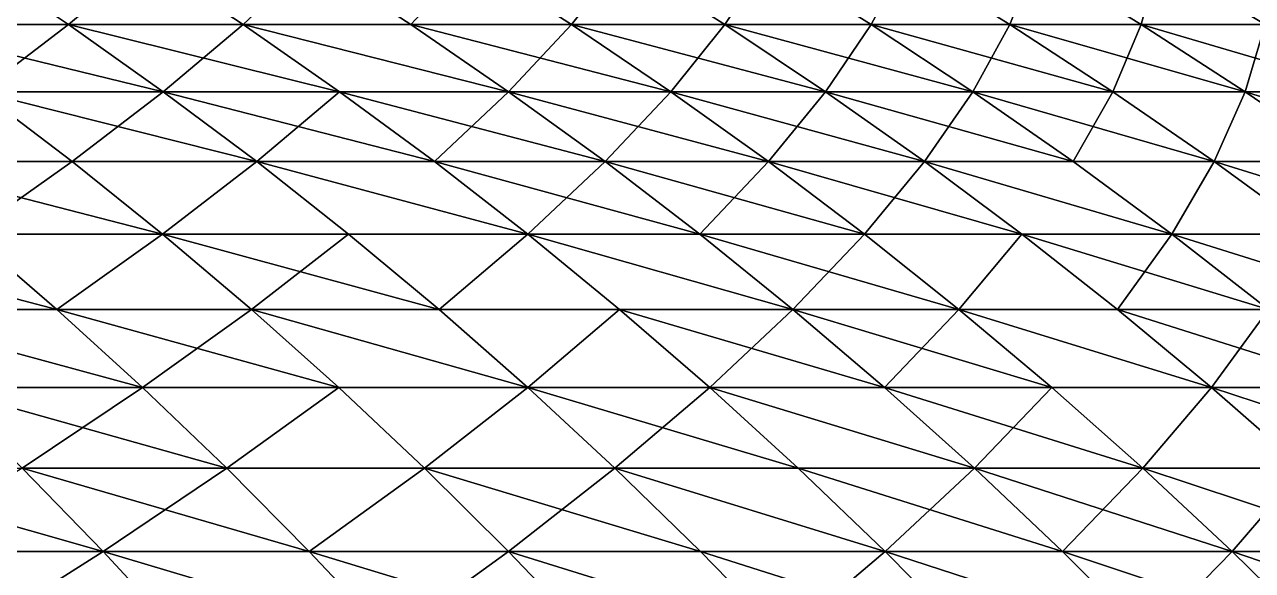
# Model space of a CAD drawing. Header units: millimetres. Extents: x -3250 to 6200, y -3250 to 3250.
# Drawn here: x 5473.4 to 5659.8, y 610 to 692.8 of the extents above; entities that cross this region are included whole.
import ezdxf

# ---------------------------------------------------------------- set-up
doc = ezdxf.new("R2010")
doc.units = ezdxf.units.MM
doc.header["$MEASUREMENT"] = 0
doc.layers.add('MESH_3D', color=2, linetype='CONTINUOUS')

msp = doc.modelspace()

# ---------------------------------------------------------------- linework, layer by layer
at = {"layer": 'MESH_3D'}
for points in [[(5465.44, 702.58, 24975.65), (5452.48, 692.82, 25026.64), (5480.05, 692.82, 24985.09)], [(5491.74, 702.58, 24933.8), (5465.44, 702.58, 24975.65), (5480.05, 692.82, 24985.09)], [(5491.74, 702.58, 24933.8), (5480.05, 692.82, 24985.09), (5506.58, 692.82, 24942.87)], [(5516.98, 702.58, 24891.3), (5491.74, 702.58, 24933.8), (5506.58, 692.82, 24942.87)], [(5516.98, 702.58, 24891.3), (5506.58, 692.82, 24942.87), (5532.05, 692.82, 24900)], [(5541.16, 702.58, 24848.19), (5516.98, 702.58, 24891.3), (5532.05, 692.82, 24900)], [(5541.16, 702.58, 24848.19), (5532.05, 692.82, 24900), (5556.44, 692.82, 24856.51)], [(5564.26, 702.58, 24804.48), (5541.16, 702.58, 24848.19), (5556.44, 692.82, 24856.51)], [(5564.26, 702.58, 24804.48), (5556.44, 692.82, 24856.51), (5579.74, 692.82, 24812.42)], [(5586.26, 702.58, 24760.22), (5564.26, 702.58, 24804.48), (5579.74, 692.82, 24812.42)], [(5586.26, 702.58, 24760.22), (5579.74, 692.82, 24812.42), (5601.94, 692.82, 24767.77)], [(5607.15, 702.58, 24715.42), (5586.26, 702.58, 24760.22), (5601.94, 692.82, 24767.77)], [(5607.15, 702.58, 24715.42), (5601.94, 692.82, 24767.77), (5623.01, 692.82, 24722.57)], [(5626.92, 702.58, 24670.11), (5607.15, 702.58, 24715.42), (5623.01, 692.82, 24722.57)], [(5626.92, 702.58, 24670.11), (5623.01, 692.82, 24722.57), (5642.95, 692.82, 24676.87)], [(5645.55, 702.58, 24624.33), (5626.92, 702.58, 24670.11), (5642.95, 692.82, 24676.87)], [(5645.55, 702.58, 24624.33), (5642.95, 692.82, 24676.87), (5661.75, 692.82, 24630.68)], [(5663.04, 702.58, 24578.09), (5645.55, 702.58, 24624.33), (5661.75, 692.82, 24630.68)], [(5452.48, 692.82, 1673.36), (5480.05, 692.82, 1714.91), (5466.65, 682.63, 1663.7)], [(5494.46, 682.63, 24994.4), (5452.48, 692.82, 25026.64), (5466.65, 682.63, 25036.3)], [(5480.05, 692.82, 24985.09), (5452.48, 692.82, 25026.64), (5494.46, 682.63, 24994.4)], [(5466.65, 682.63, 1663.7), (5480.05, 692.82, 1714.91), (5494.46, 682.63, 1705.6)], [(5480.05, 692.82, 1714.91), (5521.21, 682.63, 1748.19), (5494.46, 682.63, 1705.6)], [(5480.05, 692.82, 1714.91), (5506.58, 692.82, 1757.13), (5521.21, 682.63, 1748.19)], [(5506.58, 692.82, 24942.87), (5480.05, 692.82, 24985.09), (5494.46, 682.63, 24994.4)], [(5506.58, 692.82, 24942.87), (5494.46, 682.63, 24994.4), (5521.21, 682.63, 24951.81)], [(5506.58, 692.82, 1757.13), (5546.9, 682.63, 1791.43), (5521.21, 682.63, 1748.19)], [(5506.58, 692.82, 1757.13), (5532.05, 692.82, 1800), (5546.9, 682.63, 1791.43)], [(5546.9, 682.63, 24908.57), (5506.58, 692.82, 24942.87), (5521.21, 682.63, 24951.81)], [(5532.05, 692.82, 24900), (5506.58, 692.82, 24942.87), (5546.9, 682.63, 24908.57)], [(5532.05, 692.82, 1800), (5556.44, 692.82, 1843.49), (5571.5, 682.63, 1835.29)], [(5532.05, 692.82, 1800), (5571.5, 682.63, 1835.29), (5546.9, 682.63, 1791.43)], [(5556.44, 692.82, 24856.51), (5532.05, 692.82, 24900), (5546.9, 682.63, 24908.57)], [(5556.44, 692.82, 24856.51), (5546.9, 682.63, 24908.57), (5571.5, 682.63, 24864.71)], [(5556.44, 692.82, 1843.49), (5579.74, 692.82, 1887.58), (5571.5, 682.63, 1835.29)], [(5595, 682.63, 24820.24), (5556.44, 692.82, 24856.51), (5571.5, 682.63, 24864.71)], [(5579.74, 692.82, 24812.42), (5556.44, 692.82, 24856.51), (5595, 682.63, 24820.24)], [(5571.5, 682.63, 1835.29), (5579.74, 692.82, 1887.58), (5595, 682.63, 1879.76)], [(5579.74, 692.82, 1887.58), (5601.94, 692.82, 1932.23), (5617.39, 682.63, 1924.79)], [(5579.74, 692.82, 1887.58), (5617.39, 682.63, 1924.79), (5595, 682.63, 1879.76)], [(5601.94, 692.82, 24767.77), (5579.74, 692.82, 24812.42), (5595, 682.63, 24820.24)], [(5601.94, 692.82, 24767.77), (5595, 682.63, 24820.24), (5617.39, 682.63, 24775.21)], [(5601.94, 692.82, 1932.23), (5638.64, 682.63, 1970.37), (5617.39, 682.63, 1924.79)], [(5601.94, 692.82, 1932.23), (5623.01, 692.82, 1977.43), (5638.64, 682.63, 1970.37)], [(5623.01, 692.82, 24722.57), (5601.94, 692.82, 24767.77), (5617.39, 682.63, 24775.21)], [(5623.01, 692.82, 24722.57), (5617.39, 682.63, 24775.21), (5638.64, 682.63, 24729.63)], [(5623.01, 692.82, 1977.43), (5658.75, 682.63, 2016.47), (5638.64, 682.63, 1970.37)], [(5623.01, 692.82, 1977.43), (5642.95, 692.82, 2023.13), (5658.75, 682.63, 2016.47)], [(5642.95, 692.82, 24676.87), (5623.01, 692.82, 24722.57), (5638.64, 682.63, 24729.63)], [(5642.95, 692.82, 24676.87), (5638.64, 682.63, 24729.63), (5658.75, 682.63, 24683.53)], [(5642.95, 692.82, 2023.13), (5661.75, 692.82, 2069.32), (5658.75, 682.63, 2016.47)], [(5677.71, 682.63, 24636.95), (5642.95, 692.82, 24676.87), (5658.75, 682.63, 24683.53)], [(5661.75, 692.82, 24630.68), (5642.95, 692.82, 24676.87), (5677.71, 682.63, 24636.95)], [(5658.75, 682.63, 2016.47), (5661.75, 692.82, 2069.32), (5677.71, 682.63, 2063.05)], [(5451.51, 672.02, 1612.64), (5466.65, 682.63, 1663.7), (5480.6, 672.02, 1654.19)], [(5466.65, 682.63, 25036.3), (5451.51, 672.02, 25087.36), (5480.6, 672.02, 25045.81)], [(5466.65, 682.63, 1663.7), (5508.64, 672.02, 1696.44), (5480.6, 672.02, 1654.19)], [(5466.65, 682.63, 1663.7), (5494.46, 682.63, 1705.6), (5508.64, 672.02, 1696.44)], [(5494.46, 682.63, 24994.4), (5466.65, 682.63, 25036.3), (5480.6, 672.02, 25045.81)], [(5494.46, 682.63, 24994.4), (5480.6, 672.02, 25045.81), (5508.64, 672.02, 25003.56)], [(5494.46, 682.63, 1705.6), (5521.21, 682.63, 1748.19), (5535.63, 672.02, 1739.38)], [(5494.46, 682.63, 1705.6), (5535.63, 672.02, 1739.38), (5508.64, 672.02, 1696.44)], [(5521.21, 682.63, 24951.81), (5494.46, 682.63, 24994.4), (5508.64, 672.02, 25003.56)], [(5521.21, 682.63, 24951.81), (5508.64, 672.02, 25003.56), (5535.63, 672.02, 24960.62)], [(5521.21, 682.63, 1748.19), (5546.9, 682.63, 1791.43), (5561.53, 672.02, 1782.98)], [(5521.21, 682.63, 1748.19), (5561.53, 672.02, 1782.98), (5535.63, 672.02, 1739.38)], [(5546.9, 682.63, 24908.57), (5521.21, 682.63, 24951.81), (5535.63, 672.02, 24960.62)], [(5546.9, 682.63, 24908.57), (5535.63, 672.02, 24960.62), (5561.53, 672.02, 24917.02)], [(5546.9, 682.63, 1791.43), (5586.34, 672.02, 1827.21), (5561.53, 672.02, 1782.98)], [(5546.9, 682.63, 1791.43), (5571.5, 682.63, 1835.29), (5586.34, 672.02, 1827.21)], [(5571.5, 682.63, 24864.71), (5546.9, 682.63, 24908.57), (5561.53, 672.02, 24917.02)], [(5571.5, 682.63, 24864.71), (5561.53, 672.02, 24917.02), (5586.34, 672.02, 24872.79)], [(5571.5, 682.63, 1835.29), (5610.03, 672.02, 1872.05), (5586.34, 672.02, 1827.21)], [(5571.5, 682.63, 1835.29), (5595, 682.63, 1879.76), (5610.03, 672.02, 1872.05)], [(5595, 682.63, 24820.24), (5571.5, 682.63, 24864.71), (5586.34, 672.02, 24872.79)], [(5595, 682.63, 24820.24), (5586.34, 672.02, 24872.79), (5610.03, 672.02, 24827.95)], [(5595, 682.63, 1879.76), (5617.39, 682.63, 1924.79), (5632.6, 672.02, 1917.46)], [(5595, 682.63, 1879.76), (5632.6, 672.02, 1917.46), (5610.03, 672.02, 1872.05)], [(5617.39, 682.63, 24775.21), (5595, 682.63, 24820.24), (5610.03, 672.02, 24827.95)], [(5617.39, 682.63, 24775.21), (5610.03, 672.02, 24827.95), (5632.6, 672.02, 24782.54)], [(5617.39, 682.63, 1924.79), (5654.04, 672.02, 1963.43), (5632.6, 672.02, 1917.46)], [(5617.39, 682.63, 1924.79), (5638.64, 682.63, 1970.37), (5654.04, 672.02, 1963.43)], [(5638.64, 682.63, 24729.63), (5617.39, 682.63, 24775.21), (5632.6, 672.02, 24782.54)], [(5638.64, 682.63, 24729.63), (5632.6, 672.02, 24782.54), (5654.04, 672.02, 24736.57)], [(5638.64, 682.63, 1970.37), (5658.75, 682.63, 2016.47), (5654.04, 672.02, 1963.43)], [(5658.75, 682.63, 24683.53), (5638.64, 682.63, 24729.63), (5654.04, 672.02, 24736.57)], [(5654.04, 672.02, 1963.43), (5658.75, 682.63, 2016.47), (5674.32, 672.02, 2009.91)], [(5658.75, 682.63, 24683.53), (5654.04, 672.02, 24736.57), (5674.32, 672.02, 24690.09)], [(5658.75, 682.63, 2016.47), (5677.71, 682.63, 2063.05), (5693.43, 672.02, 2056.88)], [(5658.75, 682.63, 2016.47), (5693.43, 672.02, 2056.88), (5674.32, 672.02, 2009.91)], [(5677.71, 682.63, 24636.95), (5658.75, 682.63, 24683.53), (5674.32, 672.02, 24690.09)], [(5451.51, 672.02, 1612.64), (5480.6, 672.02, 1654.19), (5494.33, 660.99, 1644.82)], [(5451.51, 672.02, 1612.64), (5494.33, 660.99, 1644.82), (5465.01, 660.99, 1602.94)], [(5480.6, 672.02, 25045.81), (5451.51, 672.02, 25087.36), (5465.01, 660.99, 25097.06)], [(5480.6, 672.02, 25045.81), (5465.01, 660.99, 25097.06), (5494.33, 660.99, 25055.18)], [(5480.6, 672.02, 1654.19), (5508.64, 672.02, 1696.44), (5494.33, 660.99, 1644.82)], [(5508.64, 672.02, 25003.56), (5480.6, 672.02, 25045.81), (5494.33, 660.99, 25055.18)], [(5494.33, 660.99, 1644.82), (5508.64, 672.02, 1696.44), (5522.6, 660.99, 1687.42)], [(5508.64, 672.02, 25003.56), (5494.33, 660.99, 25055.18), (5522.6, 660.99, 25012.58)], [(5508.64, 672.02, 1696.44), (5549.81, 660.99, 1730.72), (5522.6, 660.99, 1687.42)], [(5508.64, 672.02, 1696.44), (5535.63, 672.02, 1739.38), (5549.81, 660.99, 1730.72)], [(5549.81, 660.99, 24969.28), (5508.64, 672.02, 25003.56), (5522.6, 660.99, 25012.58)], [(5535.63, 672.02, 24960.62), (5508.64, 672.02, 25003.56), (5549.81, 660.99, 24969.28)], [(5535.63, 672.02, 1739.38), (5575.92, 660.99, 1774.67), (5549.81, 660.99, 1730.72)], [(5535.63, 672.02, 1739.38), (5561.53, 672.02, 1782.98), (5575.92, 660.99, 1774.67)], [(5561.53, 672.02, 24917.02), (5535.63, 672.02, 24960.62), (5549.81, 660.99, 24969.28)], [(5561.53, 672.02, 24917.02), (5549.81, 660.99, 24969.28), (5575.92, 660.99, 24925.33)], [(5561.53, 672.02, 1782.98), (5600.93, 660.99, 1819.27), (5575.92, 660.99, 1774.67)], [(5561.53, 672.02, 1782.98), (5586.34, 672.02, 1827.21), (5600.93, 660.99, 1819.27)], [(5586.34, 672.02, 24872.79), (5561.53, 672.02, 24917.02), (5575.92, 660.99, 24925.33)], [(5586.34, 672.02, 24872.79), (5575.92, 660.99, 24925.33), (5600.93, 660.99, 24880.73)], [(5586.34, 672.02, 1827.21), (5624.82, 660.99, 1864.47), (5600.93, 660.99, 1819.27)], [(5586.34, 672.02, 1827.21), (5610.03, 672.02, 1872.05), (5624.82, 660.99, 1864.47)], [(5610.03, 672.02, 24827.95), (5586.34, 672.02, 24872.79), (5600.93, 660.99, 24880.73)], [(5610.03, 672.02, 24827.95), (5600.93, 660.99, 24880.73), (5624.82, 660.99, 24835.53)], [(5610.03, 672.02, 1872.05), (5647.58, 660.99, 1910.25), (5624.82, 660.99, 1864.47)], [(5610.03, 672.02, 1872.05), (5632.6, 672.02, 1917.46), (5647.58, 660.99, 1910.25)], [(5647.58, 660.99, 24789.75), (5610.03, 672.02, 24827.95), (5624.82, 660.99, 24835.53)], [(5632.6, 672.02, 24782.54), (5610.03, 672.02, 24827.95), (5647.58, 660.99, 24789.75)], [(5632.6, 672.02, 1917.46), (5654.04, 672.02, 1963.43), (5647.58, 660.99, 1910.25)], [(5654.04, 672.02, 24736.57), (5632.6, 672.02, 24782.54), (5647.58, 660.99, 24789.75)], [(5647.58, 660.99, 1910.25), (5654.04, 672.02, 1963.43), (5669.18, 660.99, 1956.59)], [(5654.04, 672.02, 24736.57), (5647.58, 660.99, 24789.75), (5669.18, 660.99, 24743.41)], [(5654.04, 672.02, 1963.43), (5689.63, 660.99, 2003.45), (5669.18, 660.99, 1956.59)], [(5654.04, 672.02, 1963.43), (5674.32, 672.02, 2009.91), (5689.63, 660.99, 2003.45)], [(5674.32, 672.02, 24690.09), (5654.04, 672.02, 24736.57), (5669.18, 660.99, 24743.41)], [(5434.64, 660.99, 1561.8), (5478.27, 649.55, 1593.4), (5447.67, 649.55, 1551.94)], [(5434.64, 660.99, 1561.8), (5465.01, 660.99, 1602.94), (5478.27, 649.55, 1593.4)], [(5465.01, 660.99, 25097.06), (5447.67, 649.55, 25148.06), (5478.27, 649.55, 25106.6)], [(5465.01, 660.99, 1602.94), (5494.33, 660.99, 1644.82), (5478.27, 649.55, 1593.4)], [(5494.33, 660.99, 25055.18), (5465.01, 660.99, 25097.06), (5478.27, 649.55, 25106.6)], [(5478.27, 649.55, 1593.4), (5494.33, 660.99, 1644.82), (5507.83, 649.55, 1635.62)], [(5494.33, 660.99, 25055.18), (5478.27, 649.55, 25106.6), (5507.83, 649.55, 25064.38)], [(5494.33, 660.99, 1644.82), (5522.6, 660.99, 1687.42), (5507.83, 649.55, 1635.62)], [(5536.33, 649.55, 25021.44), (5494.33, 660.99, 25055.18), (5507.83, 649.55, 25064.38)], [(5522.6, 660.99, 25012.58), (5494.33, 660.99, 25055.18), (5536.33, 649.55, 25021.44)], [(5507.83, 649.55, 1635.62), (5522.6, 660.99, 1687.42), (5536.33, 649.55, 1678.56)], [(5522.6, 660.99, 1687.42), (5549.81, 660.99, 1730.72), (5536.33, 649.55, 1678.56)], [(5549.81, 660.99, 24969.28), (5522.6, 660.99, 25012.58), (5536.33, 649.55, 25021.44)], [(5536.33, 649.55, 1678.56), (5549.81, 660.99, 1730.72), (5563.75, 649.55, 1722.2)], [(5549.81, 660.99, 24969.28), (5536.33, 649.55, 25021.44), (5563.75, 649.55, 24977.8)], [(5549.81, 660.99, 1730.72), (5590.07, 649.55, 1766.5), (5563.75, 649.55, 1722.2)], [(5549.81, 660.99, 1730.72), (5575.92, 660.99, 1774.67), (5590.07, 649.55, 1766.5)], [(5590.07, 649.55, 24933.5), (5549.81, 660.99, 24969.28), (5563.75, 649.55, 24977.8)], [(5575.92, 660.99, 24925.33), (5549.81, 660.99, 24969.28), (5590.07, 649.55, 24933.5)], [(5575.92, 660.99, 1774.67), (5600.93, 660.99, 1819.27), (5615.28, 649.55, 1811.45)], [(5575.92, 660.99, 1774.67), (5615.28, 649.55, 1811.45), (5590.07, 649.55, 1766.5)], [(5600.93, 660.99, 24880.73), (5575.92, 660.99, 24925.33), (5590.07, 649.55, 24933.5)], [(5600.93, 660.99, 24880.73), (5590.07, 649.55, 24933.5), (5615.28, 649.55, 24888.55)], [(5600.93, 660.99, 1819.27), (5624.82, 660.99, 1864.47), (5615.28, 649.55, 1811.45)], [(5624.82, 660.99, 24835.53), (5600.93, 660.99, 24880.73), (5615.28, 649.55, 24888.55)], [(5615.28, 649.55, 1811.45), (5624.82, 660.99, 1864.47), (5639.36, 649.55, 1857.01)], [(5624.82, 660.99, 24835.53), (5615.28, 649.55, 24888.55), (5639.36, 649.55, 24842.99)], [(5624.82, 660.99, 1864.47), (5647.58, 660.99, 1910.25), (5662.3, 649.55, 1903.16)], [(5624.82, 660.99, 1864.47), (5662.3, 649.55, 1903.16), (5639.36, 649.55, 1857.01)], [(5647.58, 660.99, 24789.75), (5624.82, 660.99, 24835.53), (5639.36, 649.55, 24842.99)], [(5647.58, 660.99, 24789.75), (5639.36, 649.55, 24842.99), (5662.3, 649.55, 24796.84)], [(5647.58, 660.99, 1910.25), (5684.08, 649.55, 1949.87), (5662.3, 649.55, 1903.16)], [(5647.58, 660.99, 1910.25), (5669.18, 660.99, 1956.59), (5684.08, 649.55, 1949.87)], [(5669.18, 660.99, 24743.41), (5647.58, 660.99, 24789.75), (5662.3, 649.55, 24796.84)], [(5447.67, 649.55, 1551.94), (5491.3, 637.71, 1584.04), (5460.46, 637.71, 1542.25)], [(5447.67, 649.55, 1551.94), (5478.27, 649.55, 1593.4), (5491.3, 637.71, 1584.04)], [(5491.3, 637.71, 25115.96), (5447.67, 649.55, 25148.06), (5460.46, 637.71, 25157.75)], [(5478.27, 649.55, 25106.6), (5447.67, 649.55, 25148.06), (5491.3, 637.71, 25115.96)], [(5478.27, 649.55, 1593.4), (5521.09, 637.71, 1626.58), (5491.3, 637.71, 1584.04)], [(5478.27, 649.55, 1593.4), (5507.83, 649.55, 1635.62), (5521.09, 637.71, 1626.58)], [(5507.83, 649.55, 25064.38), (5478.27, 649.55, 25106.6), (5491.3, 637.71, 25115.96)], [(5507.83, 649.55, 25064.38), (5491.3, 637.71, 25115.96), (5521.09, 637.71, 25073.42)], [(5507.83, 649.55, 1635.62), (5536.33, 649.55, 1678.56), (5549.81, 637.71, 1669.85)], [(5507.83, 649.55, 1635.62), (5549.81, 637.71, 1669.85), (5521.09, 637.71, 1626.58)], [(5549.81, 637.71, 25030.15), (5507.83, 649.55, 25064.38), (5521.09, 637.71, 25073.42)], [(5536.33, 649.55, 25021.44), (5507.83, 649.55, 25064.38), (5549.81, 637.71, 25030.15)], [(5536.33, 649.55, 1678.56), (5563.75, 649.55, 1722.2), (5549.81, 637.71, 1669.85)], [(5563.75, 649.55, 24977.8), (5536.33, 649.55, 25021.44), (5549.81, 637.71, 25030.15)], [(5549.81, 637.71, 1669.85), (5563.75, 649.55, 1722.2), (5577.44, 637.71, 1713.83)], [(5563.75, 649.55, 24977.8), (5549.81, 637.71, 25030.15), (5577.44, 637.71, 24986.17)], [(5563.75, 649.55, 1722.2), (5590.07, 649.55, 1766.5), (5603.97, 637.71, 1758.48)], [(5563.75, 649.55, 1722.2), (5603.97, 637.71, 1758.48), (5577.44, 637.71, 1713.83)], [(5590.07, 649.55, 24933.5), (5563.75, 649.55, 24977.8), (5577.44, 637.71, 24986.17)], [(5590.07, 649.55, 24933.5), (5577.44, 637.71, 24986.17), (5603.97, 637.71, 24941.52)], [(5590.07, 649.55, 1766.5), (5615.28, 649.55, 1811.45), (5603.97, 637.71, 1758.48)], [(5629.37, 637.71, 24896.22), (5590.07, 649.55, 24933.5), (5603.97, 637.71, 24941.52)], [(5615.28, 649.55, 24888.55), (5590.07, 649.55, 24933.5), (5629.37, 637.71, 24896.22)], [(5603.97, 637.71, 1758.48), (5615.28, 649.55, 1811.45), (5629.37, 637.71, 1803.78)], [(5615.28, 649.55, 1811.45), (5639.36, 649.55, 1857.01), (5653.64, 637.71, 1849.69)], [(5615.28, 649.55, 1811.45), (5653.64, 637.71, 1849.69), (5629.37, 637.71, 1803.78)], [(5653.64, 637.71, 24850.31), (5615.28, 649.55, 24888.55), (5629.37, 637.71, 24896.22)], [(5639.36, 649.55, 24842.99), (5615.28, 649.55, 24888.55), (5653.64, 637.71, 24850.31)], [(5639.36, 649.55, 1857.01), (5662.3, 649.55, 1903.16), (5676.76, 637.71, 1896.2)], [(5639.36, 649.55, 1857.01), (5676.76, 637.71, 1896.2), (5653.64, 637.71, 1849.69)], [(5662.3, 649.55, 24796.84), (5639.36, 649.55, 24842.99), (5653.64, 637.71, 24850.31)], [(5662.3, 649.55, 24796.84), (5653.64, 637.71, 24850.31), (5676.76, 637.71, 24803.8)], [(5460.46, 637.71, 1542.25), (5504.09, 625.47, 1574.84), (5473.02, 625.47, 1532.74)], [(5460.46, 637.71, 1542.25), (5491.3, 637.71, 1584.04), (5504.09, 625.47, 1574.84)], [(5491.3, 637.71, 25115.96), (5460.46, 637.71, 25157.75), (5473.02, 625.47, 25167.26)], [(5491.3, 637.71, 25115.96), (5473.02, 625.47, 25167.26), (5504.09, 625.47, 25125.16)], [(5491.3, 637.71, 1584.04), (5521.09, 637.71, 1626.58), (5504.09, 625.47, 1574.84)], [(5521.09, 637.71, 25073.42), (5491.3, 637.71, 25115.96), (5504.09, 625.47, 25125.16)], [(5504.09, 625.47, 1574.84), (5521.09, 637.71, 1626.58), (5534.1, 625.47, 1617.71)], [(5521.09, 637.71, 25073.42), (5504.09, 625.47, 25125.16), (5534.1, 625.47, 25082.29)], [(5521.09, 637.71, 1626.58), (5549.81, 637.71, 1669.85), (5534.1, 625.47, 1617.71)], [(5549.81, 637.71, 25030.15), (5521.09, 637.71, 25073.42), (5534.1, 625.47, 25082.29)], [(5534.1, 625.47, 1617.71), (5549.81, 637.71, 1669.85), (5563.04, 625.47, 1661.31)], [(5549.81, 637.71, 25030.15), (5534.1, 625.47, 25082.29), (5563.04, 625.47, 25038.69)], [(5549.81, 637.71, 1669.85), (5590.88, 625.47, 1705.62), (5563.04, 625.47, 1661.31)], [(5549.81, 637.71, 1669.85), (5577.44, 637.71, 1713.83), (5590.88, 625.47, 1705.62)], [(5577.44, 637.71, 24986.17), (5549.81, 637.71, 25030.15), (5563.04, 625.47, 25038.69)], [(5577.44, 637.71, 24986.17), (5563.04, 625.47, 25038.69), (5590.88, 625.47, 24994.38)], [(5577.44, 637.71, 1713.83), (5617.61, 625.47, 1750.6), (5590.88, 625.47, 1705.62)], [(5577.44, 637.71, 1713.83), (5603.97, 637.71, 1758.48), (5617.61, 625.47, 1750.6)], [(5617.61, 625.47, 24949.4), (5577.44, 637.71, 24986.17), (5590.88, 625.47, 24994.38)], [(5603.97, 637.71, 24941.52), (5577.44, 637.71, 24986.17), (5617.61, 625.47, 24949.4)], [(5603.97, 637.71, 1758.48), (5629.37, 637.71, 1803.78), (5643.2, 625.47, 1796.24)], [(5603.97, 637.71, 1758.48), (5643.2, 625.47, 1796.24), (5617.61, 625.47, 1750.6)], [(5629.37, 637.71, 24896.22), (5603.97, 637.71, 24941.52), (5617.61, 625.47, 24949.4)], [(5629.37, 637.71, 24896.22), (5617.61, 625.47, 24949.4), (5643.2, 625.47, 24903.76)], [(5629.37, 637.71, 1803.78), (5653.64, 637.71, 1849.69), (5643.2, 625.47, 1796.24)], [(5653.64, 637.71, 24850.31), (5629.37, 637.71, 24896.22), (5643.2, 625.47, 24903.76)], [(5643.2, 625.47, 1796.24), (5653.64, 637.71, 1849.69), (5667.66, 625.47, 1842.51)], [(5653.64, 637.71, 24850.31), (5643.2, 625.47, 24903.76), (5667.66, 625.47, 24857.49)], [(5653.64, 637.71, 1849.69), (5676.76, 637.71, 1896.2), (5690.95, 625.47, 1889.37)], [(5653.64, 637.71, 1849.69), (5690.95, 625.47, 1889.37), (5667.66, 625.47, 1842.51)], [(5676.76, 637.71, 24803.8), (5653.64, 637.71, 24850.31), (5667.66, 625.47, 24857.49)], [(5440.9, 625.47, 1491.42), (5485.32, 612.84, 1523.42), (5452.97, 612.84, 1481.8)], [(5440.9, 625.47, 1491.42), (5473.02, 625.47, 1532.74), (5485.32, 612.84, 1523.42)], [(5473.02, 625.47, 25167.26), (5452.97, 612.84, 25218.2), (5485.32, 612.84, 25176.58)], [(5473.02, 625.47, 1532.74), (5504.09, 625.47, 1574.84), (5516.62, 612.84, 1565.83)], [(5473.02, 625.47, 1532.74), (5516.62, 612.84, 1565.83), (5485.32, 612.84, 1523.42)], [(5504.09, 625.47, 25125.16), (5473.02, 625.47, 25167.26), (5485.32, 612.84, 25176.58)], [(5504.09, 625.47, 25125.16), (5485.32, 612.84, 25176.58), (5516.62, 612.84, 25134.17)], [(5504.09, 625.47, 1574.84), (5534.1, 625.47, 1617.71), (5516.62, 612.84, 1565.83)], [(5534.1, 625.47, 25082.29), (5504.09, 625.47, 25125.16), (5516.62, 612.84, 25134.17)], [(5516.62, 612.84, 1565.83), (5534.1, 625.47, 1617.71), (5546.86, 612.84, 1609.01)], [(5534.1, 625.47, 25082.29), (5516.62, 612.84, 25134.17), (5546.86, 612.84, 25090.99)], [(5534.1, 625.47, 1617.71), (5576.01, 612.84, 1652.93), (5546.86, 612.84, 1609.01)], [(5534.1, 625.47, 1617.71), (5563.04, 625.47, 1661.31), (5576.01, 612.84, 1652.93)], [(5563.04, 625.47, 25038.69), (5534.1, 625.47, 25082.29), (5546.86, 612.84, 25090.99)], [(5563.04, 625.47, 25038.69), (5546.86, 612.84, 25090.99), (5576.01, 612.84, 25047.07)], [(5563.04, 625.47, 1661.31), (5604.05, 612.84, 1697.57), (5576.01, 612.84, 1652.93)], [(5563.04, 625.47, 1661.31), (5590.88, 625.47, 1705.62), (5604.05, 612.84, 1697.57)], [(5604.05, 612.84, 25002.43), (5563.04, 625.47, 25038.69), (5576.01, 612.84, 25047.07)], [(5590.88, 625.47, 24994.38), (5563.04, 625.47, 25038.69), (5604.05, 612.84, 25002.43)], [(5590.88, 625.47, 1705.62), (5630.98, 612.84, 1742.88), (5604.05, 612.84, 1697.57)], [(5590.88, 625.47, 1705.62), (5617.61, 625.47, 1750.6), (5630.98, 612.84, 1742.88)], [(5617.61, 625.47, 24949.4), (5590.88, 625.47, 24994.38), (5604.05, 612.84, 25002.43)], [(5617.61, 625.47, 24949.4), (5604.05, 612.84, 25002.43), (5630.98, 612.84, 24957.12)], [(5617.61, 625.47, 1750.6), (5643.2, 625.47, 1796.24), (5656.76, 612.84, 1788.86)], [(5617.61, 625.47, 1750.6), (5656.76, 612.84, 1788.86), (5630.98, 612.84, 1742.88)], [(5643.2, 625.47, 24903.76), (5617.61, 625.47, 24949.4), (5630.98, 612.84, 24957.12)], [(5643.2, 625.47, 24903.76), (5630.98, 612.84, 24957.12), (5656.76, 612.84, 24911.14)], [(5643.2, 625.47, 1796.24), (5667.66, 625.47, 1842.51), (5681.39, 612.84, 1835.47)], [(5643.2, 625.47, 1796.24), (5681.39, 612.84, 1835.47), (5656.76, 612.84, 1788.86)], [(5667.66, 625.47, 24857.49), (5643.2, 625.47, 24903.76), (5656.76, 612.84, 24911.14)], [(5667.66, 625.47, 24857.49), (5656.76, 612.84, 24911.14), (5681.39, 612.84, 24864.53)], [(5452.97, 612.84, 1481.8), (5485.32, 612.84, 1523.42), (5464.79, 599.82, 1472.37)], [(5497.37, 599.82, 25185.71), (5452.97, 612.84, 25218.2), (5464.79, 599.82, 25227.63)], [(5485.32, 612.84, 25176.58), (5452.97, 612.84, 25218.2), (5497.37, 599.82, 25185.71)], [(5464.79, 599.82, 1472.37), (5485.32, 612.84, 1523.42), (5497.37, 599.82, 1514.29)], [(5485.32, 612.84, 1523.42), (5528.9, 599.82, 1557.01), (5497.37, 599.82, 1514.29)], [(5485.32, 612.84, 1523.42), (5516.62, 612.84, 1565.83), (5528.9, 599.82, 1557.01)], [(5528.9, 599.82, 25142.99), (5485.32, 612.84, 25176.58), (5497.37, 599.82, 25185.71)], [(5516.62, 612.84, 25134.17), (5485.32, 612.84, 25176.58), (5528.9, 599.82, 25142.99)], [(5516.62, 612.84, 1565.83), (5546.86, 612.84, 1609.01), (5559.35, 599.82, 1600.5)], [(5516.62, 612.84, 1565.83), (5559.35, 599.82, 1600.5), (5528.9, 599.82, 1557.01)], [(5546.86, 612.84, 25090.99), (5516.62, 612.84, 25134.17), (5528.9, 599.82, 25142.99)], [(5546.86, 612.84, 25090.99), (5528.9, 599.82, 25142.99), (5559.35, 599.82, 25099.5)], [(5546.86, 612.84, 1609.01), (5588.71, 599.82, 1644.73), (5559.35, 599.82, 1600.5)], [(5546.86, 612.84, 1609.01), (5576.01, 612.84, 1652.93), (5588.71, 599.82, 1644.73)], [(5588.71, 599.82, 25055.27), (5546.86, 612.84, 25090.99), (5559.35, 599.82, 25099.5)], [(5576.01, 612.84, 25047.07), (5546.86, 612.84, 25090.99), (5588.71, 599.82, 25055.27)], [(5576.01, 612.84, 1652.93), (5604.05, 612.84, 1697.57), (5616.95, 599.82, 1689.68)], [(5576.01, 612.84, 1652.93), (5616.95, 599.82, 1689.68), (5588.71, 599.82, 1644.73)], [(5604.05, 612.84, 25002.43), (5576.01, 612.84, 25047.07), (5588.71, 599.82, 25055.27)], [(5604.05, 612.84, 25002.43), (5588.71, 599.82, 25055.27), (5616.95, 599.82, 25010.32)], [(5604.05, 612.84, 1697.57), (5644.07, 599.82, 1735.33), (5616.95, 599.82, 1689.68)], [(5604.05, 612.84, 1697.57), (5630.98, 612.84, 1742.88), (5644.07, 599.82, 1735.33)], [(5644.07, 599.82, 24964.67), (5604.05, 612.84, 25002.43), (5616.95, 599.82, 25010.32)], [(5630.98, 612.84, 24957.12), (5604.05, 612.84, 25002.43), (5644.07, 599.82, 24964.67)], [(5630.98, 612.84, 1742.88), (5670.04, 599.82, 1781.63), (5644.07, 599.82, 1735.33)], [(5630.98, 612.84, 1742.88), (5656.76, 612.84, 1788.86), (5670.04, 599.82, 1781.63)], [(5656.76, 612.84, 24911.14), (5630.98, 612.84, 24957.12), (5644.07, 599.82, 24964.67)], [(5656.76, 612.84, 24911.14), (5644.07, 599.82, 24964.67), (5670.04, 599.82, 24918.37)], [(5656.76, 612.84, 1788.86), (5681.39, 612.84, 1835.47), (5670.04, 599.82, 1781.63)], [(5694.85, 599.82, 24871.43), (5656.76, 612.84, 24911.14), (5670.04, 599.82, 24918.37)], [(5681.39, 612.84, 24864.53), (5656.76, 612.84, 24911.14), (5694.85, 599.82, 24871.43)]]:
    msp.add_3dface(points, dxfattribs=at)

doc.saveas('drawing.dxf')
